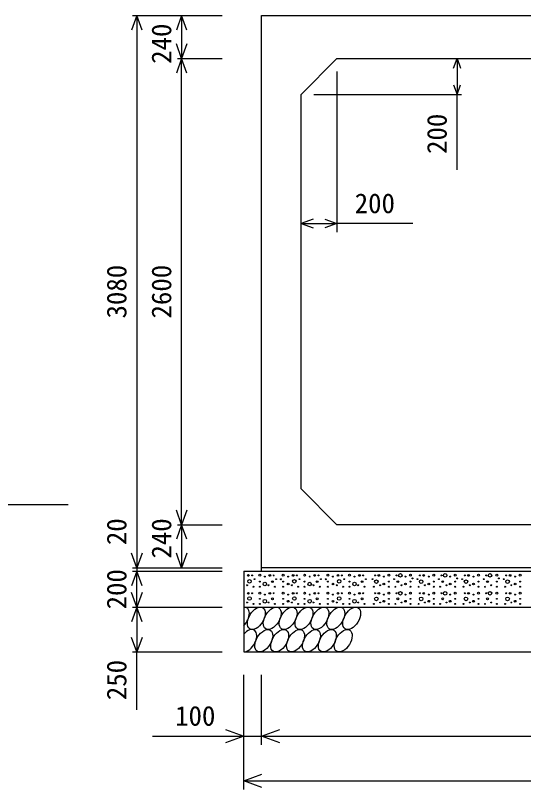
# Model space of a CAD drawing. Units: millimetres, scale not verified. Extents: x -100800 to 100800, y -35640 to 35640.
# Drawn here: x 70926 to 73760, y -4167 to 150 of the extents above; entities that cross this region are included whole.
import ezdxf
from ezdxf.enums import TextEntityAlignment as Align

# ---------------------------------------------------------------- set-up
doc = ezdxf.new("R2010")
doc.units = ezdxf.units.MM
doc.header["$LTSCALE"] = 120
for name, color, linetype, lineweight in [('0-0_DIM', 7, 'Continuous', 25), ('0-2_HATCH', 6, 'Continuous', 25), ('0-5_OUTLINE', 3, 'Continuous', 25)]:
    doc.layers.add(name, color=color, linetype=linetype, lineweight=lineweight)
doc.styles.add('ＭＳ ゴシック', font='')
doc.styles.get('ＭＳ ゴシック').set_extended_font_data('MS Gothic')

msp = doc.modelspace()

# ---------------------------------------------------------------- linework, layer by layer
at = {"layer": '0-0_DIM'}
for p, q in [((71579, 150.3), (72079.1, 150.3)), ((71603, 150.3), (71603, -2929.7)), ((71853, 150.3), (71853, -89.7)), ((71829, -89.7), (72079.1, -89.7)), ((71853, -2689.7), (71853, -89.7)), ((73389.5, -89.7), (73389.5, -289.7)), ((72719.1, -161.7), (72719.1, -1058.3)), ((72591.1, -289.7), (73413.5, -289.7)), ((73389.5, -710.5), (73389.5, -289.7)), ((72519.1, -1010.3), (72719.1, -1010.3)), ((73143.2, -1010.3), (72719.1, -1010.3)), ((69451.3, -2576.9), (71220.3, -2576.9)), ((71829, -2689.7), (72079.1, -2689.7)), ((71853, -2689.7), (71853, -2929.7)), ((71579, -2929.7), (72079.1, -2929.7)), ((71603, -2929.7), (71603, -2949.7)), ((71579, -2949.7), (72079.1, -2949.7)), ((71603, -3149.7), (71603, -2949.7)), ((71579, -3149.7), (72079.1, -3149.7)), ((71603, -3149.7), (71603, -3399.7)), ((71579, -3399.7), (72079.1, -3399.7)), ((71603, -3721.8), (71603, -3399.7)), ((72199.1, -4166.9), (72199.1, -3527.3)), ((72299.1, -3916.9), (72299.1, -3527.3)), ((71691.1, -3868.9), (72199.1, -3868.9)), ((72199.1, -3868.9), (72299.1, -3868.9)), ((72299.1, -3868.9), (75539.1, -3868.9)), ((72199.1, -4118.9), (75639.1, -4118.9))]:
    msp.add_line(p, q, dxfattribs=at)
for points in [[(71632.6, 69.1), (71603, 150.3), (71573.5, 69.1)], [(71882.6, 69.1), (71853, 150.3), (71823.5, 69.1)], [(71882.6, -8.5), (71853, -89.7), (71823.5, -8.5)], [(71882.6, -170.9), (71853, -89.7), (71823.5, -170.9)], [(73369.8, -143.8), (73389.5, -89.7), (73409.2, -143.8)], [(73369.8, -235.6), (73389.5, -289.7), (73409.2, -235.6)], [(72586.8, -985.7), (72519.1, -1010.3), (72586.8, -1035)], [(72651.4, -985.7), (72719.1, -1010.3), (72651.4, -1035)], [(71882.6, -2608.5), (71853, -2689.7), (71823.5, -2608.5)], [(71882.6, -2770.9), (71853, -2689.7), (71823.5, -2770.9)], [(71632.6, -2848.5), (71603, -2929.7), (71573.5, -2848.5)], [(71882.6, -2848.5), (71853, -2929.7), (71823.5, -2848.5)], [(71632.6, -3030.9), (71603, -2949.7), (71573.5, -3030.9)], [(71632.6, -3068.5), (71603, -3149.7), (71573.5, -3068.5)], [(71632.6, -3230.9), (71603, -3149.7), (71573.5, -3230.9)], [(71632.6, -3318.5), (71603, -3399.7), (71573.5, -3318.5)], [(72097.6, -3832), (72199.1, -3868.9), (72097.6, -3905.9)], [(72400.6, -3905.9), (72299.1, -3868.9), (72400.6, -3832)], [(72300.6, -4155.9), (72199.1, -4118.9), (72300.6, -4082)]]:
    msp.add_lwpolyline(points, dxfattribs=at)
at = {"layer": '0-2_HATCH'}
for centre, radius in [((72225.1, -2972.5), 5), ((72246.2, -2972.5), 2.5), ((72289.1, -2971.6), 5), ((72317.1, -2979.5), 2.5), ((72345.1, -2972.5), 5), ((72366.2, -2972.5), 2.5), ((72419.1, -2971.6), 5), ((72447.1, -2979.5), 2.5), ((72475.1, -2972.5), 5), ((72496.2, -2972.5), 2.5), ((72539.1, -2971.6), 5), ((72567.1, -2979.5), 2.5), ((72595.1, -2972.5), 5), ((72616.2, -2972.5), 2.5), ((72669.1, -2971.6), 5), ((72697.1, -2979.5), 2.5), ((72725.1, -2972.5), 5), ((72746.2, -2972.5), 2.5), ((72789.1, -2971.6), 5), ((72817.1, -2979.5), 2.5), ((72845.1, -2972.5), 5), ((72866.2, -2972.5), 2.5), ((72932, -2972.5), 2.5), ((72953.1, -2972.5), 5), ((72981.1, -2979.5), 2.5), ((73009.1, -2971.6), 5), ((73052, -2972.5), 2.5), ((73073.1, -2972.5), 10), ((73101.1, -2979.5), 2.5), ((73129.1, -2971.6), 5), ((73182, -2972.5), 2.5), ((73203.1, -2972.5), 5), ((73231.1, -2979.5), 2.5), ((73259.1, -2971.6), 5), ((73302, -2972.5), 2.5), ((73323.1, -2972.5), 10), ((73351.1, -2979.5), 2.5), ((73379.1, -2971.6), 5), ((73432, -2972.5), 2.5), ((73453.1, -2972.5), 5), ((73481.1, -2979.5), 2.5), ((73509.1, -2971.6), 5), ((73552, -2972.5), 2.5), ((73573.1, -2972.5), 10), ((73611, -2971.6), 5), ((73663.9, -2972.5), 2.5), ((73684.9, -2972.5), 5), ((73712.9, -2979.5), 2.5), ((73741, -2971.6), 5), ((72231.7, -3005.5), 10), ((72260.2, -2993.5), 2.5), ((72289.1, -3007.5), 2.5), ((72317.1, -3020.7), 10), ((72359.2, -3007.5), 5), ((72380.2, -2993.5), 2.5), ((72406.7, -2994.4), 2.5), ((72419.1, -3007.5), 2.5), ((72447.1, -3020.7), 5), ((72481.7, -3005.5), 10), ((72510.2, -2993.5), 2.5), ((72539.1, -3007.5), 2.5), ((72567.1, -3020.7), 10), ((72609.2, -3007.5), 5), ((72630.2, -2993.5), 2.5), ((72656.7, -2994.4), 2.5), ((72669.1, -3007.5), 2.5), ((72697.1, -3020.7), 5), ((72731.7, -3005.5), 10), ((72760.2, -2993.5), 2.5), ((72789.1, -3007.5), 2.5), ((72817.1, -3020.7), 10), ((72859.2, -3007.5), 5), ((72880.2, -2993.5), 2.5), ((72918, -2993.5), 2.5), ((72939, -3007.5), 10), ((72981.1, -3020.7), 5), ((73009.1, -3007.5), 2.5), ((73038, -2993.5), 2.5), ((73059, -3007.5), 5), ((73101.1, -3020.7), 5), ((73129.1, -3007.5), 2.5), ((73140.5, -2989.2), 2.5), ((73168, -2993.5), 2.5), ((73189, -3007.5), 10), ((73231.1, -3020.7), 5), ((73259.1, -3007.5), 2.5), ((73288, -2993.5), 2.5), ((73309, -3007.5), 5), ((73351.1, -3020.7), 5), ((73379.1, -3007.5), 2.5), ((73390.5, -2989.2), 2.5), ((73418, -2993.5), 2.5), ((73439, -3007.5), 10), ((73481.1, -3020.7), 5), ((73509.1, -3007.5), 2.5), ((73538, -2993.5), 2.5), ((73559, -3007.5), 5), ((73611, -3007.5), 2.5), ((73622.3, -2989.2), 2.5), ((73649.8, -2993.5), 2.5), ((73670.9, -3007.5), 10), ((73712.9, -3020.7), 5), ((73741, -3007.5), 2.5), ((72218.1, -3027.7), 2.5), ((72253.2, -3035.6), 2.5), ((72289.1, -3035.6), 2.5), ((72338.1, -3027.7), 2.5), ((72373.2, -3035.6), 2.5), ((72419.1, -3035.6), 2.5), ((72468.1, -3027.7), 2.5), ((72503.2, -3035.6), 2.5), ((72539.1, -3035.6), 2.5), ((72588.1, -3027.7), 2.5), ((72623.2, -3035.6), 2.5), ((72669.1, -3035.6), 2.5), ((72718.1, -3027.7), 2.5), ((72753.2, -3035.6), 2.5), ((72789.1, -3035.6), 2.5), ((72838.1, -3027.7), 2.5), ((72873.2, -3035.6), 2.5), ((72925, -3035.6), 2.5), ((72960.1, -3027.7), 2.5), ((73009.1, -3035.6), 2.5), ((73045, -3035.6), 2.5), ((73073.1, -3072.5), 10), ((73080.1, -3027.7), 2.5), ((73129.1, -3035.6), 2.5), ((73175, -3035.6), 2.5), ((73210.1, -3027.7), 2.5), ((73259.1, -3035.6), 2.5), ((73295, -3035.6), 2.5), ((73323.1, -3072.5), 10), ((73330.1, -3027.7), 2.5), ((73379.1, -3035.6), 2.5), ((73425, -3035.6), 2.5), ((73460.1, -3027.7), 2.5), ((73509.1, -3035.6), 2.5), ((73545, -3035.6), 2.5), ((73573.1, -3072.5), 10), ((73580.1, -3027.7), 2.5), ((73611, -3035.6), 2.5), ((73656.8, -3035.6), 2.5), ((73691.9, -3027.7), 2.5), ((73741, -3035.6), 2.5), ((72225.1, -3072.5), 5), ((72231.7, -3101.6), 10), ((72246.2, -3072.5), 2.5), ((72289.1, -3071.6), 5), ((72289.1, -3103.6), 2.5), ((72317.1, -3116.8), 10), ((72317.1, -3079.5), 2.5), ((72345.1, -3072.5), 5), ((72359.2, -3103.6), 5), ((72366.2, -3072.5), 2.5), ((72419.1, -3071.6), 5), ((72419.1, -3103.6), 2.5), ((72447.1, -3079.5), 2.5), ((72475.1, -3072.5), 5), ((72481.7, -3101.6), 10), ((72496.2, -3072.5), 2.5), ((72539.1, -3071.6), 5), ((72539.1, -3103.6), 2.5), ((72567.1, -3116.8), 10), ((72567.1, -3079.5), 2.5), ((72595.1, -3072.5), 5), ((72609.2, -3103.6), 5), ((72616.2, -3072.5), 2.5), ((72669.1, -3071.6), 5), ((72669.1, -3103.6), 2.5), ((72697.1, -3079.5), 2.5), ((72725.1, -3072.5), 5), ((72731.7, -3101.6), 10), ((72746.2, -3072.5), 2.5), ((72789.1, -3071.6), 5), ((72789.1, -3103.6), 2.5), ((72817.1, -3116.8), 10), ((72817.1, -3079.5), 2.5), ((72845.1, -3072.5), 5), ((72859.2, -3103.6), 5), ((72866.2, -3072.5), 2.5), ((72939, -3103.6), 10), ((72932, -3072.5), 2.5), ((72953.1, -3072.5), 5), ((72981.1, -3079.5), 2.5), ((73009.1, -3071.6), 5), ((73009.1, -3103.6), 2.5), ((73052, -3072.5), 2.5), ((73059, -3103.6), 5), ((73101.1, -3079.5), 2.5), ((73129.1, -3071.6), 5), ((73129.1, -3103.6), 2.5), ((73189, -3103.6), 10), ((73182, -3072.5), 2.5), ((73203.1, -3072.5), 5), ((73231.1, -3079.5), 2.5), ((73259.1, -3071.6), 5), ((73259.1, -3103.6), 2.5), ((73302, -3072.5), 2.5), ((73309, -3103.6), 5), ((73351.1, -3079.5), 2.5), ((73379.1, -3071.6), 5), ((73379.1, -3103.6), 2.5), ((73439, -3103.6), 10), ((73432, -3072.5), 2.5), ((73453.1, -3072.5), 5), ((73481.1, -3079.5), 2.5), ((73509.1, -3071.6), 5), ((73509.1, -3103.6), 2.5), ((73552, -3072.5), 2.5), ((73559, -3103.6), 5), ((73611, -3071.6), 5), ((73611, -3103.6), 2.5), ((73670.9, -3103.6), 10), ((73663.9, -3072.5), 2.5), ((73684.9, -3072.5), 5), ((73712.9, -3079.5), 2.5), ((73741, -3071.6), 5), ((73741, -3103.6), 2.5), ((72218.1, -3123.8), 2.5), ((72253.2, -3131.6), 2.5), ((72289.1, -3131.6), 2.5), ((72338.1, -3123.8), 2.5), ((72373.2, -3131.6), 2.5), ((72419.1, -3131.6), 2.5), ((72447.1, -3116.8), 5), ((72468.1, -3123.8), 2.5), ((72503.2, -3131.6), 2.5), ((72539.1, -3131.6), 2.5), ((72588.1, -3123.8), 2.5), ((72623.2, -3131.6), 2.5), ((72669.1, -3131.6), 2.5), ((72697.1, -3116.8), 5), ((72718.1, -3123.8), 2.5), ((72753.2, -3131.6), 2.5), ((72789.1, -3131.6), 2.5), ((72838.1, -3123.8), 2.5), ((72873.2, -3131.6), 2.5), ((72925, -3131.6), 2.5), ((72960.1, -3123.8), 2.5), ((72981.1, -3116.8), 5), ((73009.1, -3131.6), 2.5), ((73045, -3131.6), 2.5), ((73080.1, -3123.8), 2.5), ((73101.1, -3116.8), 5), ((73129.1, -3131.6), 2.5), ((73175, -3131.6), 2.5), ((73210.1, -3123.8), 2.5), ((73231.1, -3116.8), 5), ((73259.1, -3131.6), 2.5), ((73295, -3131.6), 2.5), ((73330.1, -3123.8), 2.5), ((73351.1, -3116.8), 5), ((73379.1, -3131.6), 2.5), ((73425, -3131.6), 2.5), ((73460.1, -3123.8), 2.5), ((73481.1, -3116.8), 5), ((73509.1, -3131.6), 2.5), ((73545, -3131.6), 2.5), ((73580.1, -3123.8), 2.5), ((73611, -3131.6), 2.5), ((73656.8, -3131.6), 2.5), ((73691.9, -3123.8), 2.5), ((73712.9, -3116.8), 5), ((73741, -3131.6), 2.5)]:
    msp.add_circle(centre, radius, dxfattribs=at)
for centre, start_param, end_param in [((72180.8, -3212.2), 4.335544, 6.724593), ((72222.3, -3337.2), 3.496422, 7.58605)]:
    msp.add_ellipse(centre, major_axis=(36.4, 58.9), ratio=0.5792, start_param=start_param, end_param=end_param, dxfattribs=at)
for centre in [(72269.5, -3212.2), (72358.2, -3212.2), (72446.9, -3212.2), (72535.6, -3212.2), (72624.3, -3212.2), (72713, -3212.2), (72801.6, -3212.2), (72311, -3337.2), (72399.7, -3337.2), (72488.4, -3337.2), (72577.1, -3337.2), (72665.8, -3337.2), (72754.5, -3337.2)]:
    msp.add_ellipse(centre, major_axis=(36.4, 58.9), ratio=0.5792, dxfattribs=at)
at = {"layer": '0-5_OUTLINE'}
for p, q in [((72299.1, -2949.7), (72299.1, 150.3)), ((72719.1, -89.7), (72519.1, -289.7)), ((72719.1, -89.7), (75119.1, -89.7)), ((72519.1, -2489.7), (72519.1, -289.7)), ((72519.1, -2489.7), (72719.1, -2689.7)), ((75119.1, -2689.7), (72719.1, -2689.7)), ((75539.1, -2929.7), (72299.1, -2929.7)), ((72199.1, -2949.7), (72199.1, -3399.7)), ((72199.1, -2949.7), (75639.1, -2949.7)), ((72199.1, -3149.7), (75639.1, -3149.7)), ((72199.1, -3399.7), (75639.1, -3399.7))]:
    msp.add_line(p, q, dxfattribs=at)
msp.add_lwpolyline([(72299.1, 150.3), (75539.1, 150.3), (75539.1, -2949.7)], dxfattribs=at)

# ---------------------------------------------------------------- texts
at = {"layer": '0-0_DIM', "style": 'ＭＳ ゴシック'}
for s, p in [('240', (71828, -119.4)), ('200', (73364.5, -622)), ('3080', (71578, -1539.7)), ('2600', (71828, -1539.7)), ('20', (71578, -2803.8)), ('240', (71828, -2878.9)), ('200', (71578, -3162.2)), ('250', (71578, -3668.5))]:
    msp.add_text(s, height=110, rotation=90, dxfattribs=at).set_placement(p, align=Align.BOTTOM_LEFT)
for s, p in [('200', (72818.3, -985.3)), ('100', (71816.7, -3843.9))]:
    msp.add_text(s, height=110, dxfattribs=at).set_placement(p, align=Align.BOTTOM_LEFT)

doc.saveas('drawing.dxf')
